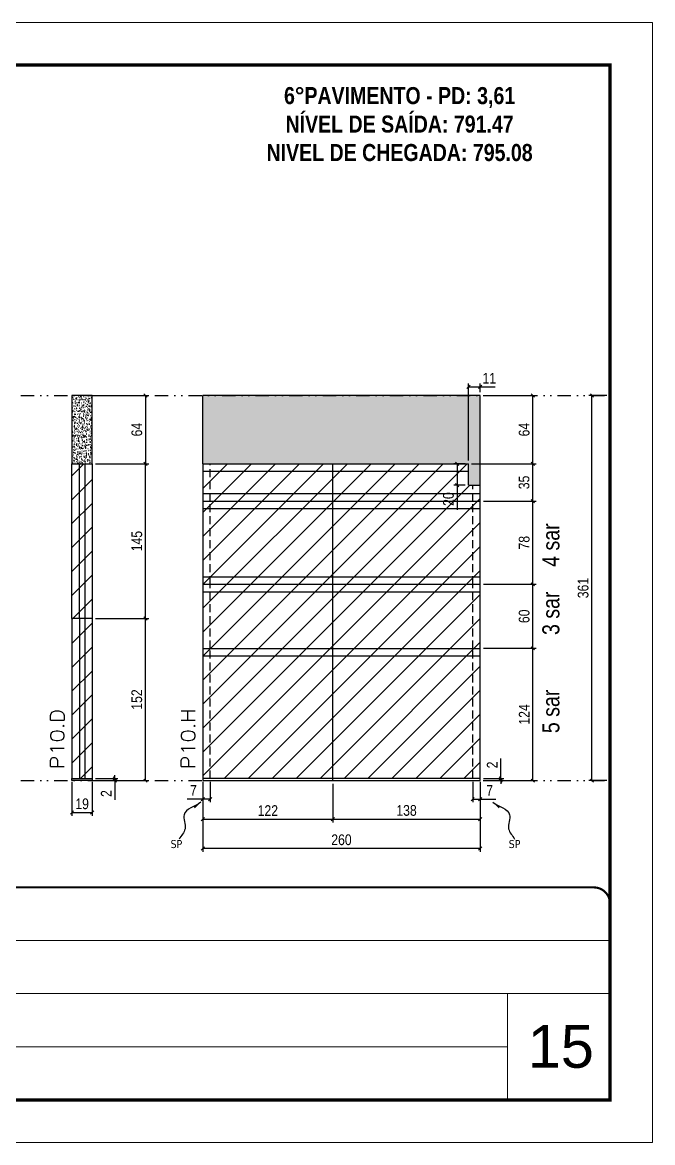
# Model space of a CAD drawing. Extents: x 14400 to 27878, y -21631 to 6985.
# Drawn here: x 18491 to 19082, y 2489 to 3539 of the extents above; entities that cross this region are included whole.
import ezdxf

# ---------------------------------------------------------------- set-up
doc = ezdxf.new("R2010")
doc.units = 0
for name, pattern in [('CONTINUO', [0]), ('DASHED', [0.75, 0.5, -0.25]), ('DIVIDE2', [0.625, 0.25, -0.125, 0, -0.125, 0, -0.125]), ('HIDDEN', [0.375, 0.25, -0.125])]:
    doc.linetypes.add(name, pattern=pattern)
for name, color, linetype, lineweight in [('CARIMBO', 255, 'Continuous', 9), ('Folhas', 255, 'Continuous', 9), ('Hachura', 251, 'Continuous', 9), ('SARRAFO DE PRESSAO', 251, 'DASHED', 9), ('Texto Seção', 7, 'Continuous', 15)]:
    doc.layers.add(name, color=color, linetype=linetype, lineweight=lineweight)
for name, color, linetype in [('COTA', 241, 'Continuous'), ('NOMENCLATURA', 7, 'Continuous'), ('Nível', 160, 'Continuous'), ('Painéis', 200, 'Continuous'), ('SARR_2.2x7', 40, 'Continuous'), ('Sarrafo de Pressão', 42, 'HIDDEN'), ('texto', 7, 'Continuous')]:
    doc.layers.add(name, color=color, linetype=linetype)
doc.styles.add('ARIAL', font='arial.ttf')
doc.styles.add('ARIAL_NARROW', font='ARIALN.TTF', dxfattribs={"height": 0.2})
doc.styles.add('COTA TECNICA', font='techl___.ttf', dxfattribs={"height": 10})
doc.styles.add('COTA TECNICA-50', font='techl___.ttf', dxfattribs={"height": 10})
doc.styles.add('REGUA-120', font='ROMANS.shx', dxfattribs={"height": 15})
doc.styles.add('ROMANC', font='techb___.ttf', dxfattribs={"height": 2.5})
doc.styles.get("Standard").update_dxf_attribs({"font": 'arial.ttf'})
doc.dimstyles.new('COTA PAINEL-50', dxfattribs={"dimtxt": 10, "dimasz": 3, "dimexe": 3, "dimexo": 3, "dimgap": 3, "dimtad": 1, "dimdec": 1, "dimzin": 12, "dimdsep": 46, "dimtxsty": 'COTA TECNICA-50', "dimblk1": 'OBLIQUE', "dimblk2": 'OBLIQUE', "dimsah": 1, "dimcen": 0.9, "dimclrd": 4, "dimclre": 4, "dimclrt": 240, "dimadec": 1, "dimazin": 3, "dimtfac": 1, "dimtdec": 1, "dimtmove": 0, "dimatfit": 3, "dimfxl": 1, "dimtolj": 1, "dimtzin": 12, "dimarcsym": 0})
doc.dimstyles.new('PAINEL', dxfattribs={"dimtxt": 10, "dimasz": 3, "dimexe": 3, "dimexo": 3, "dimgap": 3, "dimtad": 1, "dimdec": 1, "dimzin": 12, "dimdsep": 46, "dimtxsty": 'COTA TECNICA', "dimblk1": 'OBLIQUE', "dimblk2": 'OBLIQUE', "dimsah": 1, "dimcen": 0.9, "dimclrd": 4, "dimclre": 4, "dimclrt": 240, "dimadec": 1, "dimazin": 3, "dimtfac": 1, "dimtdec": 1, "dimtmove": 0, "dimatfit": 3, "dimfxl": 1, "dimtolj": 1, "dimtzin": 12, "dimarcsym": 0})
doc.dimstyles.get("Standard").update_dxf_attribs({"dimtxt": 0.18, "dimasz": 0.18, "dimexe": 0.18, "dimexo": 0.0625, "dimgap": 0.09, "dimtad": 0, "dimtih": 1, "dimtoh": 1, "dimdec": 4, "dimzin": 0, "dimdsep": 46, "dimtxsty": 'Standard', "dimcen": 0.09, "dimadec": 0, "dimazin": 0, "dimtfac": 1, "dimtdec": 4, "dimtofl": 0, "dimtmove": 0, "dimatfit": 3, "dimfxl": 1, "dimtolj": 1, "dimtzin": 0, "dimarcsym": 0})

# ---------------------------------------------------------------- blocks, each defined once
blk = doc.blocks.new('9999999999')
at = {"color": 30, "linetype": 'CONTINUO'}
for p, q in [((98564.6, 34379.6), (99584, 34379.6)), ((98564.6, 34329.8), (99488, 34329.8)), ((99584, 34329.8), (99488, 34329.8)), ((99488, 34329.8), (99488, 34230.2)), ((98564.6, 34280), (99488, 34280))]:
    blk.add_line(p, q, dxfattribs=at)
at = {"color": 30, "linetype": 'CONTINUO', "const_width": 2}
blk.add_lwpolyline([(99584, 34230.2), (99584, 34414.4, 0.414214), (99569, 34429.4), (98229, 34429.4, 0.414214), (98214, 34414.4), (98214, 34245.2, 0.414214), (98229, 34230.2), (99584, 34230.2)], format="xyb", dxfattribs=at)
at = {"layer": 'Folhas'}
blk.add_lwpolyline([(98139, 34190.2), (99624, 34190.2), (99624, 35240.2), (98139, 35240.2)], close=True, dxfattribs=at)
at = {"layer": 'Folhas', "color": 30, "const_width": 3}
blk.add_lwpolyline([(98214, 34230.2), (99584, 34230.2), (99584, 35200.2), (98214, 35200.2)], close=True, dxfattribs=at)
blk = doc.blocks.new('_Oblique')
at = {"color": 0, "linetype": 'ByBlock', "lineweight": -2}
blk.add_line((-0.5, -0.5), (0.5, 0.5), dxfattribs=at)
blk = doc.blocks.new('*D2774')
at = {"layer": 'COTA', "color": 4, "lineweight": -2, "transparency": 16777216}
for p, q in [((19039, 3189.3), (19022.1, 3189.3)), ((19025.1, 2828.3), (19025.1, 3189.3)), ((19039, 2828.3), (19022.1, 2828.3))]:
    blk.add_line(p, q, dxfattribs=at)
at = {"layer": 'Defpoints', "color": 0, "transparency": 16777216}
for p in [(19025.1, 3189.3), (19042, 3189.3), (19042, 2828.3)]:
    blk.add_point(p, dxfattribs=at)
at = {"layer": 'COTA', "color": 4, "lineweight": -2, "transparency": 16777216, "xscale": 3, "yscale": 3, "zscale": 3}
for p, rotation in [((19025.1, 3189.3), 90), ((19025.1, 2828.3), 270)]:
    blk.add_blockref('_Oblique', p, dxfattribs=dict(at, rotation=rotation))
at = {"layer": 'COTA', "color": 240, "transparency": 16777216, "insert": (19016.9, 3008.8), "char_height": 10, "attachment_point": 5, "rotation": 90, "style": 'COTA TECNICA'}
blk.add_mtext('\\A1;361', dxfattribs=at)
blk = doc.blocks.new('*D2776')
at = {"layer": 'COTA', "color": 4, "lineweight": -2, "transparency": 16777216}
for p, q in [((18660.3, 2827.3), (18660.3, 2761.7)), ((18920.3, 2827.3), (18920.3, 2761.7)), ((18920.3, 2764.7), (18660.3, 2764.7))]:
    blk.add_line(p, q, dxfattribs=at)
at = {"layer": 'Defpoints', "color": 0, "transparency": 16777216}
for p in [(18660.3, 2830.3), (18920.3, 2830.3), (18660.3, 2764.7)]:
    blk.add_point(p, dxfattribs=at)
at = {"layer": 'COTA', "color": 4, "lineweight": -2, "transparency": 16777216, "xscale": 3, "yscale": 3, "zscale": 3, "rotation": 180}
blk.add_blockref('_Oblique', (18660.3, 2764.7), dxfattribs=at)
at = {"layer": 'COTA', "color": 4, "lineweight": -2, "transparency": 16777216, "xscale": 3, "yscale": 3, "zscale": 3}
blk.add_blockref('_Oblique', (18920.3, 2764.7), dxfattribs=at)
at = {"layer": 'COTA', "color": 240, "transparency": 16777216, "insert": (18790.3, 2772.8), "char_height": 10, "attachment_point": 5, "style": 'COTA TECNICA'}
blk.add_mtext('\\A1;260', dxfattribs=at)
blk = doc.blocks.new('*D2777')
at = {"layer": 'COTA', "color": 4, "lineweight": -2, "transparency": 16777216}
for p, q in [((18913.3, 2827.3), (18913.3, 2808)), ((18920.3, 2825.3), (18920.3, 2808)), ((18913.3, 2811), (18920.3, 2811)), ((18920.3, 2811), (18935.1, 2811))]:
    blk.add_line(p, q, dxfattribs=at)
at = {"layer": 'Defpoints', "color": 0, "transparency": 16777216}
for p in [(18913.3, 2830.3), (18920.3, 2828.3), (18920.3, 2811)]:
    blk.add_point(p, dxfattribs=at)
at = {"layer": 'COTA', "color": 4, "lineweight": -2, "transparency": 16777216, "xscale": 3, "yscale": 3, "zscale": 3, "rotation": 180}
blk.add_blockref('_Oblique', (18913.3, 2811), dxfattribs=at)
at = {"layer": 'COTA', "color": 4, "lineweight": -2, "transparency": 16777216, "xscale": 3, "yscale": 3, "zscale": 3}
blk.add_blockref('_Oblique', (18920.3, 2811), dxfattribs=at)
at = {"layer": 'COTA', "color": 240, "transparency": 16777216, "insert": (18929.2, 2819.1), "char_height": 10, "attachment_point": 5, "style": 'COTA TECNICA-50'}
blk.add_mtext('\\A1;7', dxfattribs=at)
blk = doc.blocks.new('*D2778')
at = {"layer": 'COTA', "color": 4, "lineweight": -2, "transparency": 16777216}
for p, q in [((18660.3, 2825.3), (18660.3, 2808)), ((18667.3, 2827.3), (18667.3, 2808)), ((18660.3, 2811), (18645.6, 2811)), ((18667.3, 2811), (18660.3, 2811))]:
    blk.add_line(p, q, dxfattribs=at)
at = {"layer": 'Defpoints', "color": 0, "transparency": 16777216}
for p in [(18660.3, 2828.3), (18667.3, 2830.3), (18660.3, 2811)]:
    blk.add_point(p, dxfattribs=at)
at = {"layer": 'COTA', "color": 4, "lineweight": -2, "transparency": 16777216, "xscale": 3, "yscale": 3, "zscale": 3, "rotation": 180}
blk.add_blockref('_Oblique', (18660.3, 2811), dxfattribs=at)
at = {"layer": 'COTA', "color": 4, "lineweight": -2, "transparency": 16777216, "xscale": 3, "yscale": 3, "zscale": 3}
blk.add_blockref('_Oblique', (18667.3, 2811), dxfattribs=at)
at = {"layer": 'COTA', "color": 240, "transparency": 16777216, "insert": (18651.5, 2819.1), "char_height": 10, "attachment_point": 5, "style": 'COTA TECNICA-50'}
blk.add_mtext('\\A1;7', dxfattribs=at)
blk = doc.blocks.new('*D2779')
at = {"layer": 'COTA', "color": 4, "lineweight": -2, "transparency": 16777216}
for p, q in [((18939.6, 2830.3), (18939.6, 2849.1)), ((18923.3, 2830.3), (18942.6, 2830.3)), ((18923.3, 2828.3), (18942.6, 2828.3)), ((18939.6, 2828.3), (18939.6, 2830.3)), ((18939.6, 2828.3), (18939.6, 2825.3))]:
    blk.add_line(p, q, dxfattribs=at)
at = {"layer": 'Defpoints', "color": 0, "transparency": 16777216}
for p in [(18920.3, 2830.3), (18920.3, 2828.3), (18939.6, 2828.3)]:
    blk.add_point(p, dxfattribs=at)
at = {"layer": 'COTA', "color": 4, "lineweight": -2, "transparency": 16777216, "xscale": 3, "yscale": 3, "zscale": 3}
for p, rotation in [((18939.6, 2830.3), 270), ((18939.6, 2828.3), 90)]:
    blk.add_blockref('_Oblique', p, dxfattribs=dict(at, rotation=rotation))
at = {"layer": 'COTA', "color": 240, "transparency": 16777216, "insert": (18931.6, 2843), "char_height": 10, "attachment_point": 5, "rotation": 90, "style": 'COTA TECNICA-50'}
blk.add_mtext('\\A1;2', dxfattribs=at)
blk = doc.blocks.new('*D2780')
at = {"layer": 'COTA', "color": 4, "linetype": 'ByBlock', "lineweight": -2, "transparency": 16777216}
for p, q in [((18923.3, 2952.3), (18972.7, 2952.3)), ((18969.7, 2828.3), (18969.7, 2952.3)), ((18923.3, 2828.3), (18972.7, 2828.3))]:
    blk.add_line(p, q, dxfattribs=at)
at = {"layer": 'Defpoints', "color": 0, "linetype": 'ByBlock', "transparency": 16777216}
for p in [(18920.3, 2952.3), (18969.7, 2952.3), (18920.3, 2828.3)]:
    blk.add_point(p, dxfattribs=at)
at = {"layer": 'COTA', "color": 4, "linetype": 'ByBlock', "lineweight": -2, "transparency": 16777216, "xscale": 3, "yscale": 3, "zscale": 3}
for p, rotation in [((18969.7, 2952.3), 90), ((18969.7, 2828.3), 270)]:
    blk.add_blockref('_Oblique', p, dxfattribs=dict(at, rotation=rotation))
at = {"layer": 'COTA', "color": 240, "linetype": 'ByBlock', "transparency": 16777216, "insert": (18961.6, 2890.3), "char_height": 10, "attachment_point": 5, "rotation": 90, "style": 'COTA TECNICA'}
blk.add_mtext('\\A1;124', dxfattribs=at)
blk = doc.blocks.new('*D2781')
at = {"layer": 'COTA', "color": 4, "lineweight": -2, "transparency": 16777216}
for p, q in [((18782.3, 2825.3), (18782.3, 2789.1)), ((18920.3, 2825.3), (18920.3, 2789.1)), ((18782.3, 2792.1), (18920.3, 2792.1))]:
    blk.add_line(p, q, dxfattribs=at)
at = {"layer": 'Defpoints', "color": 0, "transparency": 16777216}
for p in [(18782.3, 2828.3), (18920.3, 2828.3), (18920.3, 2792.1)]:
    blk.add_point(p, dxfattribs=at)
at = {"layer": 'COTA', "color": 4, "lineweight": -2, "transparency": 16777216, "xscale": 3, "yscale": 3, "zscale": 3, "rotation": 180}
blk.add_blockref('_Oblique', (18782.3, 2792.1), dxfattribs=at)
at = {"layer": 'COTA', "color": 4, "lineweight": -2, "transparency": 16777216, "xscale": 3, "yscale": 3, "zscale": 3}
blk.add_blockref('_Oblique', (18920.3, 2792.1), dxfattribs=at)
at = {"layer": 'COTA', "color": 240, "transparency": 16777216, "insert": (18851.3, 2800.3), "char_height": 10, "attachment_point": 5, "style": 'COTA TECNICA'}
blk.add_mtext('\\A1;138', dxfattribs=at)
blk = doc.blocks.new('*D2782')
at = {"layer": 'COTA', "color": 4, "lineweight": -2, "transparency": 16777216}
for p, q in [((18660.3, 2825.3), (18660.3, 2789.1)), ((18782.3, 2825.3), (18782.3, 2789.1)), ((18660.3, 2792.1), (18782.3, 2792.1))]:
    blk.add_line(p, q, dxfattribs=at)
at = {"layer": 'Defpoints', "color": 0, "transparency": 16777216}
for p in [(18660.3, 2828.3), (18782.3, 2828.3), (18782.3, 2792.1)]:
    blk.add_point(p, dxfattribs=at)
at = {"layer": 'COTA', "color": 4, "lineweight": -2, "transparency": 16777216, "xscale": 3, "yscale": 3, "zscale": 3, "rotation": 180}
blk.add_blockref('_Oblique', (18660.3, 2792.1), dxfattribs=at)
at = {"layer": 'COTA', "color": 4, "lineweight": -2, "transparency": 16777216, "xscale": 3, "yscale": 3, "zscale": 3}
blk.add_blockref('_Oblique', (18782.3, 2792.1), dxfattribs=at)
at = {"layer": 'COTA', "color": 240, "transparency": 16777216, "insert": (18721.3, 2800.2), "char_height": 10, "attachment_point": 5, "style": 'COTA TECNICA'}
blk.add_mtext('\\A1;122', dxfattribs=at)
blk = doc.blocks.new('*D2800')
at = {"layer": 'COTA', "color": 4, "lineweight": -2, "transparency": 16777216}
for p, q in [((18923.3, 3012.3), (18972.7, 3012.3)), ((18969.7, 2952.3), (18969.7, 3012.3)), ((18923.3, 2952.3), (18972.7, 2952.3))]:
    blk.add_line(p, q, dxfattribs=at)
at = {"layer": 'Defpoints', "color": 0, "transparency": 16777216}
for p in [(18920.3, 3012.3), (18969.7, 3012.3), (18920.3, 2952.3)]:
    blk.add_point(p, dxfattribs=at)
at = {"layer": 'COTA', "color": 4, "lineweight": -2, "transparency": 16777216, "xscale": 3, "yscale": 3, "zscale": 3}
for p, rotation in [((18969.7, 3012.3), 90), ((18969.7, 2952.3), 270)]:
    blk.add_blockref('_Oblique', p, dxfattribs=dict(at, rotation=rotation))
at = {"layer": 'COTA', "color": 240, "transparency": 16777216, "insert": (18961.6, 2982.3), "char_height": 10, "attachment_point": 5, "rotation": 90, "style": 'COTA TECNICA'}
blk.add_mtext('\\A1;60', dxfattribs=at)
blk = doc.blocks.new('*D2801')
at = {"layer": 'COTA', "color": 4, "lineweight": -2, "transparency": 16777216}
for p, q in [((18923.3, 3189.3), (18972.7, 3189.3)), ((18969.7, 3125.3), (18969.7, 3189.3)), ((18912.3, 3125.3), (18972.7, 3125.3))]:
    blk.add_line(p, q, dxfattribs=at)
at = {"layer": 'Defpoints', "color": 0, "transparency": 16777216}
for p in [(18920.3, 3189.3), (18969.7, 3189.3), (18909.3, 3125.3)]:
    blk.add_point(p, dxfattribs=at)
at = {"layer": 'COTA', "color": 4, "lineweight": -2, "transparency": 16777216, "xscale": 3, "yscale": 3, "zscale": 3}
for p, rotation in [((18969.7, 3189.3), 90), ((18969.7, 3125.3), 270)]:
    blk.add_blockref('_Oblique', p, dxfattribs=dict(at, rotation=rotation))
at = {"layer": 'COTA', "color": 240, "transparency": 16777216, "insert": (18961.6, 3157.3), "char_height": 10, "attachment_point": 5, "rotation": 90, "style": 'COTA TECNICA'}
blk.add_mtext('\\A1;64', dxfattribs=at)
blk = doc.blocks.new('*D2808')
at = {"layer": 'COTA', "color": 4, "lineweight": -2, "transparency": 16777216}
for p, q in [((18537.7, 2827.3), (18537.7, 2795.4)), ((18556.7, 2827.3), (18556.7, 2795.4)), ((18537.7, 2798.4), (18556.7, 2798.4))]:
    blk.add_line(p, q, dxfattribs=at)
at = {"layer": 'Defpoints', "color": 0, "transparency": 16777216}
for p in [(18537.7, 2830.3), (18556.7, 2830.3), (18556.7, 2798.4)]:
    blk.add_point(p, dxfattribs=at)
at = {"layer": 'COTA', "color": 4, "lineweight": -2, "transparency": 16777216, "xscale": 3, "yscale": 3, "zscale": 3, "rotation": 180}
blk.add_blockref('_Oblique', (18537.7, 2798.4), dxfattribs=at)
at = {"layer": 'COTA', "color": 4, "lineweight": -2, "transparency": 16777216, "xscale": 3, "yscale": 3, "zscale": 3}
blk.add_blockref('_Oblique', (18556.7, 2798.4), dxfattribs=at)
at = {"layer": 'COTA', "color": 240, "transparency": 16777216, "insert": (18547.2, 2806.5), "char_height": 10, "attachment_point": 5, "style": 'COTA TECNICA'}
blk.add_mtext('\\A1;19', dxfattribs=at)
blk = doc.blocks.new('*D2809')
at = {"layer": 'COTA', "color": 4, "lineweight": -2, "transparency": 16777216}
for p, q in [((18559.7, 2830.3), (18580.8, 2830.3)), ((18559.7, 2828.3), (18580.8, 2828.3)), ((18577.8, 2830.3), (18577.8, 2833.3)), ((18577.8, 2830.3), (18577.8, 2828.3)), ((18577.8, 2828.3), (18577.8, 2810.2))]:
    blk.add_line(p, q, dxfattribs=at)
at = {"layer": 'Defpoints', "color": 0, "transparency": 16777216}
for p in [(18556.7, 2830.3), (18556.7, 2828.3), (18577.8, 2830.3)]:
    blk.add_point(p, dxfattribs=at)
at = {"layer": 'COTA', "color": 4, "lineweight": -2, "transparency": 16777216, "xscale": 3, "yscale": 3, "zscale": 3}
for p, rotation in [((18577.8, 2830.3), 270), ((18577.8, 2828.3), 90)]:
    blk.add_blockref('_Oblique', p, dxfattribs=dict(at, rotation=rotation))
at = {"layer": 'COTA', "color": 240, "transparency": 16777216, "insert": (18569.8, 2816.2), "char_height": 10, "attachment_point": 5, "rotation": 90, "style": 'COTA TECNICA-50'}
blk.add_mtext('\\A1;2', dxfattribs=at)
blk = doc.blocks.new('*D2810')
at = {"layer": 'COTA', "color": 4, "linetype": 'ByBlock', "lineweight": -2, "transparency": 16777216}
for p, q in [((18559.7, 3189.3), (18609.6, 3189.3)), ((18606.6, 3189.3), (18606.6, 3125.3)), ((18559.7, 3125.3), (18609.6, 3125.3))]:
    blk.add_line(p, q, dxfattribs=at)
at = {"layer": 'Defpoints', "color": 0, "linetype": 'ByBlock', "transparency": 16777216}
for p in [(18556.7, 3189.3), (18556.7, 3125.3), (18606.6, 3125.3)]:
    blk.add_point(p, dxfattribs=at)
at = {"layer": 'COTA', "color": 4, "linetype": 'ByBlock', "lineweight": -2, "transparency": 16777216, "xscale": 3, "yscale": 3, "zscale": 3}
for p, rotation in [((18606.6, 3189.3), 90), ((18606.6, 3125.3), 270)]:
    blk.add_blockref('_Oblique', p, dxfattribs=dict(at, rotation=rotation))
at = {"layer": 'COTA', "color": 240, "linetype": 'ByBlock', "transparency": 16777216, "insert": (18598.5, 3157.3), "char_height": 10, "attachment_point": 5, "rotation": 90, "style": 'COTA TECNICA'}
blk.add_mtext('\\A1;64', dxfattribs=at)
blk = doc.blocks.new('*D2811')
at = {"layer": 'COTA', "color": 4, "lineweight": -2, "transparency": 16777216}
for p, q in [((18559.7, 2980.3), (18609.6, 2980.3)), ((18606.6, 2828.3), (18606.6, 2980.3)), ((18559.7, 2828.3), (18609.6, 2828.3))]:
    blk.add_line(p, q, dxfattribs=at)
at = {"layer": 'Defpoints', "color": 0, "transparency": 16777216}
for p in [(18556.7, 2980.3), (18606.6, 2980.3), (18556.7, 2828.3)]:
    blk.add_point(p, dxfattribs=at)
at = {"layer": 'COTA', "color": 4, "lineweight": -2, "transparency": 16777216, "xscale": 3, "yscale": 3, "zscale": 3}
for p, rotation in [((18606.6, 2980.3), 90), ((18606.6, 2828.3), 270)]:
    blk.add_blockref('_Oblique', p, dxfattribs=dict(at, rotation=rotation))
at = {"layer": 'COTA', "color": 240, "transparency": 16777216, "insert": (18598.5, 2904.3), "char_height": 10, "attachment_point": 5, "rotation": 90, "style": 'COTA TECNICA-50'}
blk.add_mtext('\\A1;152', dxfattribs=at)
blk = doc.blocks.new('*D2812')
at = {"layer": 'COTA', "color": 4, "lineweight": -2, "transparency": 16777216}
for p, q in [((18559.7, 3125.3), (18609.6, 3125.3)), ((18606.6, 2980.3), (18606.6, 3125.3)), ((18559.7, 2980.3), (18609.6, 2980.3))]:
    blk.add_line(p, q, dxfattribs=at)
at = {"layer": 'Defpoints', "color": 0, "transparency": 16777216}
for p in [(18556.7, 3125.3), (18606.6, 3125.3), (18556.7, 2980.3)]:
    blk.add_point(p, dxfattribs=at)
at = {"layer": 'COTA', "color": 4, "lineweight": -2, "transparency": 16777216, "xscale": 3, "yscale": 3, "zscale": 3}
for p, rotation in [((18606.6, 3125.3), 90), ((18606.6, 2980.3), 270)]:
    blk.add_blockref('_Oblique', p, dxfattribs=dict(at, rotation=rotation))
at = {"layer": 'COTA', "color": 240, "transparency": 16777216, "insert": (18598.5, 3052.8), "char_height": 10, "attachment_point": 5, "rotation": 90, "style": 'COTA TECNICA'}
blk.add_mtext('\\A1;145', dxfattribs=at)
blk = doc.blocks.new('*D2813')
at = {"layer": 'COTA', "color": 4, "lineweight": -2, "transparency": 16777216}
for p, q in [((18923.3, 3090.3), (18972.7, 3090.3)), ((18969.7, 3012.3), (18969.7, 3090.3)), ((18923.3, 3012.3), (18972.7, 3012.3))]:
    blk.add_line(p, q, dxfattribs=at)
at = {"layer": 'Defpoints', "color": 0, "transparency": 16777216}
for p in [(18920.3, 3090.3), (18969.7, 3090.3), (18920.3, 3012.3)]:
    blk.add_point(p, dxfattribs=at)
at = {"layer": 'COTA', "color": 4, "lineweight": -2, "transparency": 16777216, "xscale": 3, "yscale": 3, "zscale": 3}
for p, rotation in [((18969.7, 3090.3), 90), ((18969.7, 3012.3), 270)]:
    blk.add_blockref('_Oblique', p, dxfattribs=dict(at, rotation=rotation))
at = {"layer": 'COTA', "color": 240, "transparency": 16777216, "insert": (18961.6, 3051.3), "char_height": 10, "attachment_point": 5, "rotation": 90, "style": 'COTA TECNICA'}
blk.add_mtext('\\A1;78', dxfattribs=at)
blk = doc.blocks.new('*D2814')
at = {"layer": 'COTA', "color": 4, "lineweight": -2, "transparency": 16777216}
for p, q in [((18912.3, 3125.3), (18972.7, 3125.3)), ((18969.7, 3090.3), (18969.7, 3125.3)), ((18923.3, 3090.3), (18972.7, 3090.3))]:
    blk.add_line(p, q, dxfattribs=at)
at = {"layer": 'Defpoints', "color": 0, "transparency": 16777216}
for p in [(18909.3, 3125.3), (18969.7, 3125.3), (18920.3, 3090.3)]:
    blk.add_point(p, dxfattribs=at)
at = {"layer": 'COTA', "color": 4, "lineweight": -2, "transparency": 16777216, "xscale": 3, "yscale": 3, "zscale": 3}
for p, rotation in [((18969.7, 3125.3), 90), ((18969.7, 3090.3), 270)]:
    blk.add_blockref('_Oblique', p, dxfattribs=dict(at, rotation=rotation))
at = {"layer": 'COTA', "color": 240, "transparency": 16777216, "insert": (18961.5, 3107.8), "char_height": 10, "attachment_point": 5, "rotation": 90, "style": 'COTA TECNICA'}
blk.add_mtext('\\A1;35', dxfattribs=at)
blk = doc.blocks.new('*D2815')
at = {"layer": 'COTA', "color": 4, "lineweight": -2, "transparency": 16777216}
for p, q in [((18909.3, 3128.3), (18909.3, 3200.4)), ((18909.3, 3197.4), (18920.3, 3197.4)), ((18920.3, 3192.3), (18920.3, 3200.4)), ((18920.3, 3197.4), (18934.4, 3197.4))]:
    blk.add_line(p, q, dxfattribs=at)
at = {"layer": 'Defpoints', "color": 0, "transparency": 16777216}
for p in [(18920.3, 3197.4), (18920.3, 3189.3), (18909.3, 3125.3)]:
    blk.add_point(p, dxfattribs=at)
at = {"layer": 'COTA', "color": 4, "lineweight": -2, "transparency": 16777216, "xscale": 3, "yscale": 3, "zscale": 3, "rotation": 180}
blk.add_blockref('_Oblique', (18909.3, 3197.4), dxfattribs=at)
at = {"layer": 'COTA', "color": 4, "lineweight": -2, "transparency": 16777216, "xscale": 3, "yscale": 3, "zscale": 3}
blk.add_blockref('_Oblique', (18920.3, 3197.4), dxfattribs=at)
at = {"layer": 'COTA', "color": 240, "transparency": 16777216, "insert": (18928.9, 3205.5), "char_height": 10, "attachment_point": 5, "style": 'COTA TECNICA'}
blk.add_mtext('\\A1;11', dxfattribs=at)
blk = doc.blocks.new('*D2816')
at = {"layer": 'COTA', "color": 4, "lineweight": -2, "transparency": 16777216}
for p, q in [((18906.3, 3125.3), (18895.7, 3125.3)), ((18898.7, 3125.3), (18898.7, 3105.3)), ((18906.3, 3105.3), (18895.7, 3105.3)), ((18898.7, 3105.3), (18898.7, 3082.1))]:
    blk.add_line(p, q, dxfattribs=at)
at = {"layer": 'Defpoints', "color": 0, "transparency": 16777216}
for p in [(18909.3, 3125.3), (18898.7, 3105.3), (18909.3, 3105.3)]:
    blk.add_point(p, dxfattribs=at)
at = {"layer": 'COTA', "color": 4, "lineweight": -2, "transparency": 16777216, "xscale": 3, "yscale": 3, "zscale": 3}
for p, rotation in [((18898.7, 3125.3), 90), ((18898.7, 3105.3), 270)]:
    blk.add_blockref('_Oblique', p, dxfattribs=dict(at, rotation=rotation))
at = {"layer": 'COTA', "color": 240, "transparency": 16777216, "insert": (18890.6, 3092.2), "char_height": 10, "attachment_point": 5, "rotation": 90, "style": 'COTA TECNICA'}
blk.add_mtext('\\A1;20', dxfattribs=at)

msp = doc.modelspace()

# ---------------------------------------------------------------- hatches: boundary and pattern name
at = {"layer": 'COTA'}
h = msp.add_hatch(dxfattribs=at)
h.set_pattern_fill('AR-CONC', color=256, scale=0.03)
h.set_pattern_definition([(50, (2970.2086, 5743.8755), (5.4655401, -0.4781726), [0.5715, -6.2865]), (355, (2970.2086, 5743.8755), (-1.0573026, 5.7317054), [0.4572, -5.0292175]), (100.451445, (2970.664, 5743.8357), (4.4082374, 5.2535326), [0.4857003, -5.3427073]), (46.1842, (2970.2086, 5745.3995), (8.1323712, -1.2612698), [0.85725, -9.42975]), (96.63556, (2970.886, 5745.2944), (7.122124, 7.4227837), [0.7285507, -8.0140682]), (351.18415, (2970.209, 5745.3995), (7.122124, 7.4227837), [0.685799, -7.543792]), (21, (2970.9706, 5745.0185), (4.5484317, -3.067956), [0.5715, -6.2865]), (326, (2970.9706, 5745.0185), (1.8540609, 5.525639), [0.4572, -5.0292]), (71.451445, (2971.3496, 5744.763), (6.4024926, 2.457683), [0.4857003, -5.3426981]), (37.5, (2970.2086, 5743.8755), (0.0926581, 2.53665117), [0, -4.96824, 0, -5.1054, 0, -5.04825]), (7.5, (2970.2086, 5743.8755), (2.00458988, 3.00541724), [0, -2.91084, 0, -4.85394, 0, -1.92405]), (327.5, (2968.5093, 5743.8755), (4.06771786, -0.17186232), [0, -1.905, 0, -5.9436, 0, -7.8867]), (317.5, (2967.7473, 5743.8755), (4.44387544, 0.7627947), [0, -2.4765, 0, -3.94716, 0, -5.6007])])
h.paths.add_polyline_path([(18556.66, 3189.29), (18537.66, 3189.29), (18537.66, 3125.26), (18556.66, 3125.26)])
h = msp.add_hatch(dxfattribs=at)
h.set_pattern_fill('AR-CONC', color=256, scale=0.03)
h.paths.add_polyline_path([(18920.35, 3189.29), (18660.35, 3189.29), (18660.35, 3125.29), (18909.35, 3125.29), (18909.35, 3105.29), (18920.35, 3105.29)])
at = {"layer": 'Hachura'}
h = msp.add_hatch(dxfattribs=at)
h.set_pattern_fill('ANSI31', color=256, scale=5)
h.paths.add_polyline_path([(18556.66, 2980.29), (18537.66, 2980.29), (18537.66, 2830.29), (18556.66, 2830.29)])
h.paths.add_polyline_path([(18556.66, 3125.26), (18537.66, 3125.26), (18537.66, 2980.29), (18556.66, 2980.29)])
h = msp.add_hatch(dxfattribs=at)
h.set_pattern_fill('ANSI31', color=256, scale=5)
h.paths.add_polyline_path([(18920.35, 2952.29), (18782.35, 2952.29), (18782.35, 2830.29), (18920.35, 2830.29)])
h.paths.add_polyline_path([(18782.35, 2952.29), (18660.35, 2952.29), (18660.35, 2830.29), (18782.35, 2830.29)])
h.paths.add_polyline_path([(18782.35, 3012.29), (18660.35, 3012.29), (18660.35, 2952.29), (18782.35, 2952.29)])
h.paths.add_polyline_path([(18920.35, 3012.29), (18782.35, 3012.29), (18782.35, 2952.29), (18920.35, 2952.29)])
h.paths.add_polyline_path([(18920.35, 3090.29), (18782.35, 3090.29), (18782.35, 3012.29), (18920.35, 3012.29)])
h.paths.add_polyline_path([(18782.35, 3090.29), (18660.35, 3090.29), (18660.35, 3012.29), (18782.35, 3012.29)])
h.paths.add_polyline_path([(18782.35, 3125.29), (18660.35, 3125.29), (18660.35, 3090.29), (18782.35, 3090.29)])
h.paths.add_polyline_path([(18909.35, 3125.29), (18782.35, 3125.29), (18782.35, 3090.29), (18920.35, 3090.29), (18920.35, 3105.29), (18909.35, 3105.29)])

# ---------------------------------------------------------------- linework, layer by layer
at = {"layer": 'COTA', "linetype": 'ByBlock'}
for p, q in [((18920.35, 3189.29), (18660.35, 3189.29)), ((18660.35, 3125.29), (18660.35, 3189.29)), ((18920.35, 3105.29), (18920.35, 3189.29))]:
    msp.add_line(p, q, dxfattribs=at)
msp.add_lwpolyline([(18537.66, 3125.26), (18556.66, 3125.26), (18556.66, 3189.29), (18537.66, 3189.29)], close=True, dxfattribs=at)
at = {"layer": 'Nível', "color": 4, "linetype": 'DIVIDE2', "ltscale": 50}
for p, q in [((17671.97, 3189.29), (19041.97, 3189.29)), ((17671.97, 2828.29), (19041.97, 2828.29))]:
    msp.add_line(p, q, dxfattribs=at)
at = {"layer": 'Painéis'}
for p, q in [((18537.66, 3125.26), (18556.66, 3125.26)), ((18537.66, 2980.29), (18537.66, 3125.26)), ((18556.66, 3125.26), (18556.66, 2980.29)), ((18660.35, 3125.29), (18660.35, 2830.29)), ((18660.35, 3125.29), (18909.35, 3125.29)), ((18782.35, 2828.29), (18782.35, 3125.29)), ((18909.35, 3105.29), (18909.35, 3125.29)), ((18909.35, 3105.29), (18920.35, 3105.29)), ((18920.35, 2830.29), (18920.35, 3105.29)), ((18660.35, 3090.29), (18920.35, 3090.29)), ((18660.35, 3012.29), (18920.35, 3012.29)), ((18537.66, 2980.29), (18537.66, 2830.29)), ((18556.66, 2980.29), (18537.66, 2980.29)), ((18556.66, 2980.29), (18556.66, 2830.29)), ((18660.35, 2952.29), (18920.35, 2952.29)), ((18537.66, 2830.29), (18556.66, 2830.29)), ((18537.66, 2828.29), (18537.66, 2830.29)), ((18556.66, 2828.29), (18537.66, 2828.29)), ((18556.66, 2830.29), (18556.66, 2828.29))]:
    msp.add_line(p, q, dxfattribs=at)
msp.add_lwpolyline([(18920.35, 2830.29), (18660.35, 2830.29), (18660.35, 2828.29), (18920.35, 2828.29)], close=True, dxfattribs=at)
at = {"layer": 'SARR_2.2x7'}
for p, q in [((18544.66, 2980.29), (18544.66, 3125.26)), ((18549.66, 3125.26), (18549.66, 2980.29)), ((18660.35, 3118.29), (18909.35, 3118.29)), ((18660.35, 3097.29), (18920.35, 3097.29)), ((18660.35, 3083.29), (18920.35, 3083.29)), ((18660.35, 3019.29), (18920.35, 3019.29)), ((18660.35, 3005.29), (18920.35, 3005.29)), ((18544.66, 2980.29), (18544.66, 2830.29)), ((18549.66, 2980.29), (18549.66, 2830.29)), ((18660.35, 2945.29), (18920.35, 2945.29))]:
    msp.add_line(p, q, dxfattribs=at)
at = {"layer": 'Sarrafo de Pressão', "ltscale": 30}
for p, q in [((18667.35, 3090.29), (18667.35, 3125.29)), ((18913.35, 3090.29), (18913.35, 3105.29)), ((18667.35, 3012.29), (18667.35, 3090.29)), ((18913.35, 3012.29), (18913.35, 3090.29)), ((18667.35, 2952.29), (18667.35, 3012.29)), ((18913.35, 2952.29), (18913.35, 3012.29)), ((18667.35, 2830.29), (18667.35, 2952.29)), ((18913.35, 2830.29), (18913.35, 2952.29))]:
    msp.add_line(p, q, dxfattribs=at)

# ---------------------------------------------------------------- block references
at = {"layer": 'SARRAFO DE PRESSAO', "color": 6, "linetype": 'ByBlock'}
msp.add_blockref('9999999999', (-80542.01, -31701.2), dxfattribs=at)

# ---------------------------------------------------------------- texts
at = {"layer": 'CARIMBO', "style": 'ARIAL'}
msp.add_text('15', height=40, dxfattribs=at).set_placement((18964.83, 2559.15))
at = {"layer": 'NOMENCLATURA', "style": 'ARIAL_NARROW'}
for s, p in [('4 sar', (18994.59, 3028.68)), ('3 sar', (18994.59, 2964.8)), ('5 sar', (18994.59, 2872.8))]:
    msp.add_text(s, height=16, rotation=90, dxfattribs=at).set_placement(p)
at = {"layer": 'NOMENCLATURA', "color": 2, "insert": (18844.81, 3505.06), "char_height": 16, "attachment_point": 2, "style": 'ROMANC'}
msp.add_mtext_dynamic_manual_height_columns('\\P6°PAVIMENTO - PD: 3,61\\PNÍVEL DE SAÍDA: 791.47\\PNIVEL DE CHEGADA: 795.08', width=432.3511, gutter_width=1, heights=[0], dxfattribs=at)
at = {"layer": 'texto', "color": 0, "char_height": 7.5, "attachment_point": 5}
for insert in [(18635.57, 2768.79), (18952.59, 2768.79)]:
    msp.add_mtext('{\\fTahoma|b0|i0|c0|p34;\\C4;SP}', dxfattribs=dict(at, insert=insert))
at = {"layer": 'Texto Seção', "style": 'REGUA-120', "width": 1.1}
for s, p in [('P10.D', (18530.41, 2839.05)), ('P10.H', (18653.1, 2839.05))]:
    msp.add_text(s, height=13, rotation=90, dxfattribs=at).set_placement(p)

# ---------------------------------------------------------------- dimensions: what is measured, and where the dimension line sits
at = {"layer": 'COTA'}
for base, p1, p2, dimstyle, picture, middle in [((18920.35, 3197.42), (18909.35, 3125.29), (18920.35, 3189.29), 'PAINEL', '*D2815', (18928.89, 3205.48)), ((18782.35, 2792.11), (18660.35, 2828.29), (18782.35, 2828.29), 'PAINEL', '*D2782', (18721.35, 2800.16)), ((18920.35, 2811.04), (18913.35, 2830.29), (18920.35, 2828.29), 'COTA PAINEL-50', '*D2777', (18929.21, 2819.12))]:
    dim = msp.add_linear_dim(base=base, p1=p1, p2=p2, dimstyle=dimstyle, dxfattribs=at)
    dim.commit()
    dim.dimension.update_dxf_attribs({"geometry": picture, "text_midpoint": middle})
at = {"layer": 'COTA', "linetype": 'ByBlock'}
dim = msp.add_linear_dim(base=(18606.65, 3125.26), p1=(18556.66, 3189.29), p2=(18556.66, 3125.26), angle=90, dimstyle='PAINEL', dxfattribs=at)
dim.commit()
dim.dimension.update_dxf_attribs({"geometry": '*D2810', "text_midpoint": (18598.54, 3157.27)})
at = {"layer": 'COTA'}
for base, p1, p2, angle, dimstyle, picture, middle in [((18969.71, 3189.29), (18909.35, 3125.29), (18920.35, 3189.29), 90, 'PAINEL', '*D2801', (18961.61, 3157.29)), ((19025.13, 3189.29), (19041.97, 2828.29), (19041.97, 3189.29), 90, 'PAINEL', '*D2774', (19016.91, 3008.79)), ((18606.65, 3125.26), (18556.66, 2980.29), (18556.66, 3125.26), 90, 'PAINEL', '*D2812', (18598.54, 3052.77)), ((18898.68, 3105.29), (18909.35, 3125.29), (18909.35, 3105.29), 90, 'PAINEL', '*D2816', (18890.58, 3092.18)), ((18969.71, 3125.29), (18920.35, 3090.29), (18909.35, 3125.29), 90, 'PAINEL', '*D2814', (18961.5, 3107.79)), ((18969.71, 3090.29), (18920.35, 3012.29), (18920.35, 3090.29), 90, 'PAINEL', '*D2813', (18961.62, 3051.29)), ((18969.71, 3012.29), (18920.35, 2952.29), (18920.35, 3012.29), 90, 'PAINEL', '*D2800', (18961.61, 2982.29)), ((18606.65, 2980.29), (18556.66, 2828.29), (18556.66, 2980.29), 90, 'COTA PAINEL-50', '*D2811', (18598.54, 2904.29)), ((18660.35, 2811.04), (18667.35, 2830.29), (18660.35, 2828.29), 180, 'COTA PAINEL-50', '*D2778', (18651.48, 2819.12))]:
    dim = msp.add_linear_dim(base=base, p1=p1, p2=p2, angle=angle, dimstyle=dimstyle, dxfattribs=at)
    dim.commit()
    dim.dimension.update_dxf_attribs({"geometry": picture, "text_midpoint": middle})
at = {"layer": 'COTA', "linetype": 'ByBlock'}
dim = msp.add_aligned_dim(p1=(18920.35, 2828.29), p2=(18920.35, 2952.29), distance=-49.37, dimstyle='PAINEL', dxfattribs=at)
dim.commit()
dim.dimension.update_dxf_attribs({"geometry": '*D2780', "text_midpoint": (18961.64, 2890.29)})
at = {"layer": 'COTA'}
for base, p1, p2, picture, middle in [((18939.61, 2828.29), (18920.35, 2830.29), (18920.35, 2828.29), '*D2779', (18939.61, 2843.03)), ((18577.85, 2830.29), (18556.66, 2828.29), (18556.66, 2830.29), '*D2809', (18577.85, 2816.23))]:
    dim = msp.add_linear_dim(base=base, p1=p1, p2=p2, angle=90, dimstyle='COTA PAINEL-50', dxfattribs=at)
    dim.commit()
    dim.dimension.update_dxf_attribs({"geometry": picture, "text_midpoint": middle, "dimtype": 160})
for base, p1, p2, override, picture, middle in [((18556.66, 2798.39), (18537.66, 2830.29), (18556.66, 2830.29), {"dimarcsym": 2}, '*D2808', (18547.16, 2806.48)), ((18920.35, 2792.11), (18782.35, 2828.29), (18920.35, 2828.29), {"dimtmove": 1}, '*D2781', (18851.35, 2800.35))]:
    dim = msp.add_linear_dim(base=base, p1=p1, p2=p2, dimstyle='PAINEL', override=override, dxfattribs=at)
    dim.commit()
    dim.dimension.update_dxf_attribs({"geometry": picture, "text_midpoint": middle})
dim = msp.add_linear_dim(base=(18660.35, 2764.67), p1=(18920.35, 2830.29), p2=(18660.35, 2830.29), angle=180, dimstyle='PAINEL', override={"dimarcsym": 2}, dxfattribs=at)
dim.commit()
dim.dimension.update_dxf_attribs({"geometry": '*D2776', "text_midpoint": (18790.35, 2772.77)})

# ---------------------------------------------------------------- leaders
at = {"layer": 'COTA', "path_type": 1}
for points in [[(18658.52, 2808.1), (18642.73, 2796.27), (18643.66, 2783.26), (18638.11, 2773.48)], [(18932.18, 2808.1), (18947.96, 2796.27), (18947.04, 2783.26), (18952.59, 2773.48)]]:
    msp.add_leader(points, dimstyle='Standard', override={"dimasz": 8}, dxfattribs=at)

doc.saveas('drawing.dxf')
